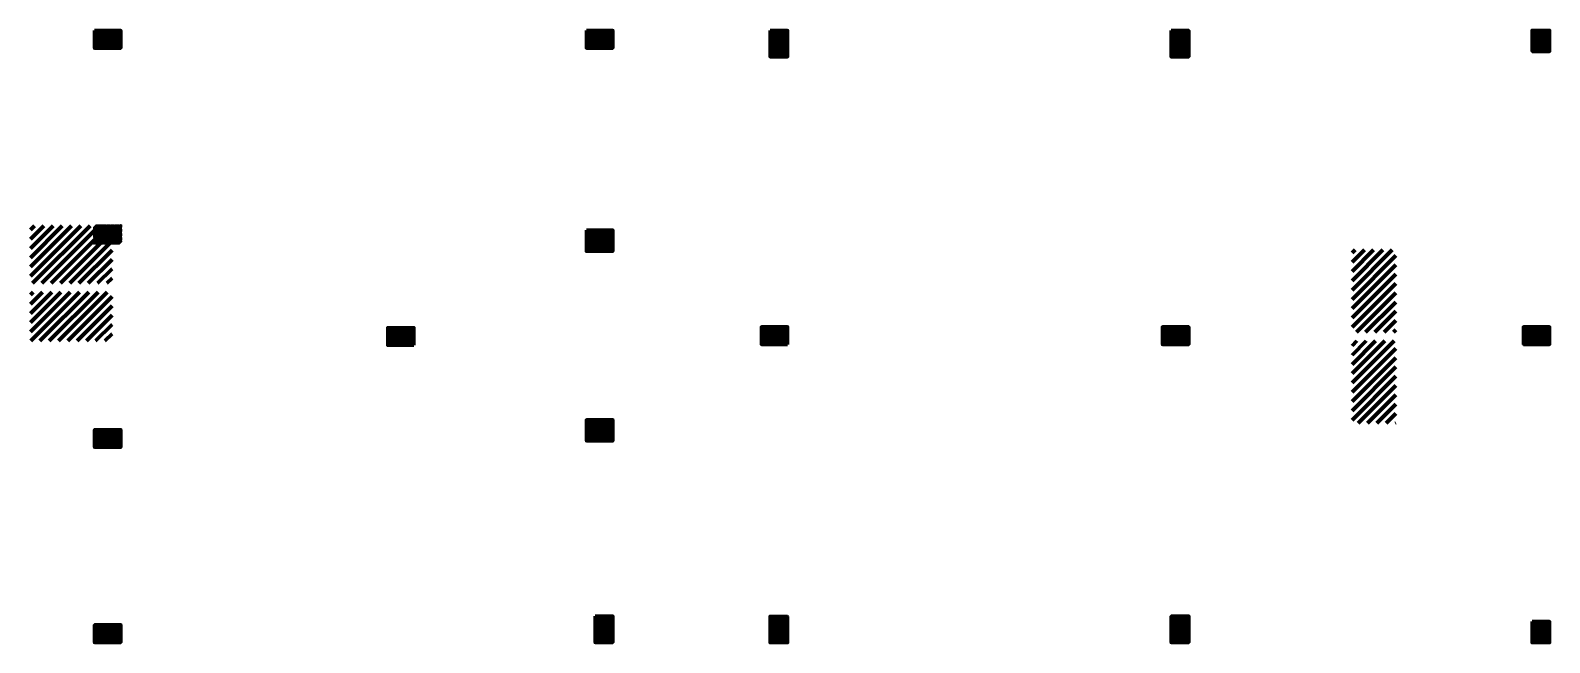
# Model space of a CAD drawing. Header units: inches. Extents: x 95 to 71413, y -8 to 51098.
# Drawn here: x 36105 to 36973, y 25453 to 25803 of the extents above; entities that cross this region are included whole.
import ezdxf

# ---------------------------------------------------------------- set-up
doc = ezdxf.new("R2010")
doc.units = ezdxf.units.IN
doc.header["$MEASUREMENT"] = 0
doc.layers.add('COLUMN', color=160, linetype='Continuous', lineweight=80)
pattern_1 = [(135, (50625.34541, 42259.317), (-0.08838834765, -0.08838834765), [])]
pattern_2 = [(135, (50715.98836, 42259.317), (-0.08838834765, -0.08838834765), [])]
pattern_3 = [(135, (50754.3946, 42259.317), (-0.08838834765, -0.08838834765), [])]

msp = doc.modelspace()

# ---------------------------------------------------------------- hatches: boundary and pattern name
at = {"layer": 'COLUMN'}
h = msp.add_hatch(dxfattribs=at)
h.set_pattern_fill('ANSI31', color=256, angle=90, style=0)
h.set_pattern_definition(pattern_1)
h.paths.add_polyline_path([(36141.27, 25691.24), (36141.27, 25681.24), (36156.27, 25681.24), (36156.27, 25691.24)])
h.paths.add_polyline_path([(36141.27, 25802.82), (36141.27, 25792.82), (36156.27, 25792.82), (36156.27, 25802.82)])
h = msp.add_hatch(dxfattribs=at)
h.set_pattern_fill('ANSI31', color=256, angle=90, style=0)
h.set_pattern_definition(pattern_2)
h.paths.add_polyline_path([(36422.59, 25688.66), (36422.59, 25676.66), (36437.59, 25676.66), (36437.59, 25688.66)])
h.paths.add_polyline_path([(36422.59, 25802.82), (36422.59, 25792.82), (36437.59, 25792.82), (36437.59, 25802.82)])
h = msp.add_hatch(dxfattribs=at)
h.set_pattern_fill('ANSI31', color=256, angle=90, style=0)
h.set_pattern_definition(pattern_2)
h.paths.add_polyline_path([(36527.59, 25802.82), (36527.59, 25787.82), (36537.59, 25787.82), (36537.59, 25802.82)])
h = msp.add_hatch(dxfattribs=at)
h.set_pattern_fill('ANSI31', color=256, angle=90, style=0)
h.set_pattern_definition(pattern_2)
h.paths.add_polyline_path([(36756.95, 25802.82), (36756.95, 25787.82), (36766.95, 25787.82), (36766.95, 25802.82)])
h = msp.add_hatch(dxfattribs=at)
h.set_pattern_fill('ANSI31', color=256, angle=90, style=0)
h.set_pattern_definition(pattern_3)
h.paths.add_polyline_path([(36963.35, 25802.88), (36963.35, 25790.88), (36973.35, 25790.88), (36973.35, 25802.88)])
h = msp.add_hatch(dxfattribs=at)
h.set_pattern_fill('LINE', color=256, scale=30, angle=45, style=0)
h.paths.add_polyline_path([(36104.59, 25691.24), (36104.59, 25658.35), (36151.27, 25658.35), (36151.27, 25681.24), (36141.27, 25681.24), (36141.27, 25691.24)])
h = msp.add_hatch(dxfattribs=at)
h.set_pattern_fill('LINE', color=256, scale=30, angle=45, style=0)
h.paths.add_polyline_path([(36860.35, 25677.46), (36860.35, 25630.46), (36885.35, 25630.46), (36885.35, 25677.46)])
h = msp.add_hatch(dxfattribs=at)
h.set_pattern_fill('LINE', color=256, scale=30, angle=45, style=0)
h.paths.add_polyline_path([(36104.59, 25653.35), (36104.59, 25625.46), (36151.27, 25625.46), (36151.27, 25653.35)])
h = msp.add_hatch(dxfattribs=at)
h.set_pattern_fill('ANSI31', color=256, angle=90, style=0)
h.set_pattern_definition([(135, (33209.04787, 52999.72612), (-0.08838834765, -0.08838834765), [])])
h.paths.add_polyline_path([(36323.95, 25622.96), (36323.95, 25632.96), (36318.95, 25632.96), (36308.95, 25632.96), (36308.95, 25622.96)])
h = msp.add_hatch(dxfattribs=at)
h.set_pattern_fill('ANSI31', color=256, angle=90, style=0)
h.set_pattern_definition(pattern_2)
h.paths.add_polyline_path([(36527.59, 25468.04), (36527.59, 25453.04), (36537.59, 25453.04), (36537.59, 25468.04)])
h.paths.add_polyline_path([(36522.59, 25633.46), (36522.59, 25623.46), (36537.59, 25623.46), (36537.59, 25633.46)])
h = msp.add_hatch(dxfattribs=at)
h.set_pattern_fill('ANSI31', color=256, angle=90, style=0)
h.set_pattern_definition(pattern_2)
h.paths.add_polyline_path([(36751.95, 25633.46), (36751.95, 25623.46), (36766.95, 25623.46), (36766.95, 25633.46)])
h = msp.add_hatch(dxfattribs=at)
h.set_pattern_fill('ANSI31', color=256, angle=90, style=0)
h.set_pattern_definition(pattern_3)
h.paths.add_polyline_path([(36958.35, 25633.46), (36958.35, 25623.46), (36973.35, 25623.46), (36973.35, 25633.46)])
h = msp.add_hatch(dxfattribs=at)
h.set_pattern_fill('LINE', color=256, scale=30, angle=45, style=0)
h.paths.add_polyline_path([(36860.35, 25625.46), (36860.35, 25578.46), (36885.35, 25578.46), (36885.35, 25625.46)])
h = msp.add_hatch(dxfattribs=at)
h.set_pattern_fill('ANSI31', color=256, angle=90, style=0)
h.set_pattern_definition(pattern_2)
h.paths.add_polyline_path([(36427.59, 25468.1), (36427.59, 25453.1), (36437.59, 25453.1), (36437.59, 25468.1)])
h.paths.add_polyline_path([(36422.59, 25580.26), (36422.59, 25568.26), (36437.59, 25568.26), (36437.59, 25580.26)])
h = msp.add_hatch(dxfattribs=at)
h.set_pattern_fill('ANSI31', color=256, angle=90, style=0)
h.set_pattern_definition(pattern_1)
h.paths.add_polyline_path([(36141.27, 25463.1), (36141.27, 25453.1), (36156.27, 25453.1), (36156.27, 25463.1)])
h.paths.add_polyline_path([(36141.27, 25574.67), (36141.27, 25564.67), (36156.27, 25564.67), (36156.27, 25574.67)])
h = msp.add_hatch(dxfattribs=at)
h.set_pattern_fill('ANSI31', color=256, angle=90, style=0)
h.set_pattern_definition(pattern_2)
h.paths.add_polyline_path([(36756.95, 25468.1), (36756.95, 25453.1), (36766.95, 25453.1), (36766.95, 25468.1)])
h = msp.add_hatch(dxfattribs=at)
h.set_pattern_fill('ANSI31', color=256, angle=90, style=0)
h.set_pattern_definition(pattern_3)
h.paths.add_polyline_path([(36963.35, 25465.04), (36963.35, 25453.04), (36973.35, 25453.04), (36973.35, 25465.04)])

# ---------------------------------------------------------------- linework, layer by layer
for points in [[(36141.27, 25802.82), (36141.27, 25792.82), (36156.27, 25792.82), (36156.27, 25802.82)], [(36422.59, 25802.82), (36422.59, 25792.82), (36437.59, 25792.82), (36437.59, 25802.82)], [(36527.59, 25802.82), (36537.59, 25802.82), (36537.59, 25787.82), (36527.59, 25787.82)], [(36756.95, 25802.82), (36766.95, 25802.82), (36766.95, 25787.82), (36756.95, 25787.82)], [(36963.35, 25790.88), (36973.35, 25790.88), (36973.35, 25802.88), (36963.35, 25802.88)], [(36422.59, 25688.66), (36422.59, 25676.66), (36437.59, 25676.66), (36437.59, 25688.66)], [(36323.95, 25622.96), (36323.95, 25632.96), (36308.95, 25632.96), (36308.95, 25622.96)], [(36537.59, 25623.46), (36537.59, 25633.46), (36522.59, 25633.46), (36522.59, 25623.46)], [(36751.95, 25623.46), (36751.95, 25633.46), (36766.95, 25633.46), (36766.95, 25623.46)], [(36958.35, 25623.46), (36958.35, 25633.46), (36973.35, 25633.46), (36973.35, 25623.46)], [(36422.59, 25568.26), (36422.59, 25580.26), (36437.59, 25580.26), (36437.59, 25568.26)], [(36141.27, 25564.67), (36141.27, 25574.67), (36156.27, 25574.67), (36156.27, 25564.67)], [(36427.59, 25468.1), (36437.59, 25468.1), (36437.59, 25453.1), (36427.59, 25453.1)], [(36537.59, 25468.04), (36527.59, 25468.04), (36527.59, 25453.04), (36537.59, 25453.04)], [(36756.95, 25453.1), (36766.95, 25453.1), (36766.95, 25468.1), (36756.95, 25468.1)], [(36963.35, 25465.04), (36973.35, 25465.04), (36973.35, 25453.04), (36963.35, 25453.04)], [(36141.27, 25453.1), (36141.27, 25463.1), (36156.27, 25463.1), (36156.27, 25453.1)]]:
    msp.add_lwpolyline(points, close=True, dxfattribs=at)

doc.saveas('drawing.dxf')
